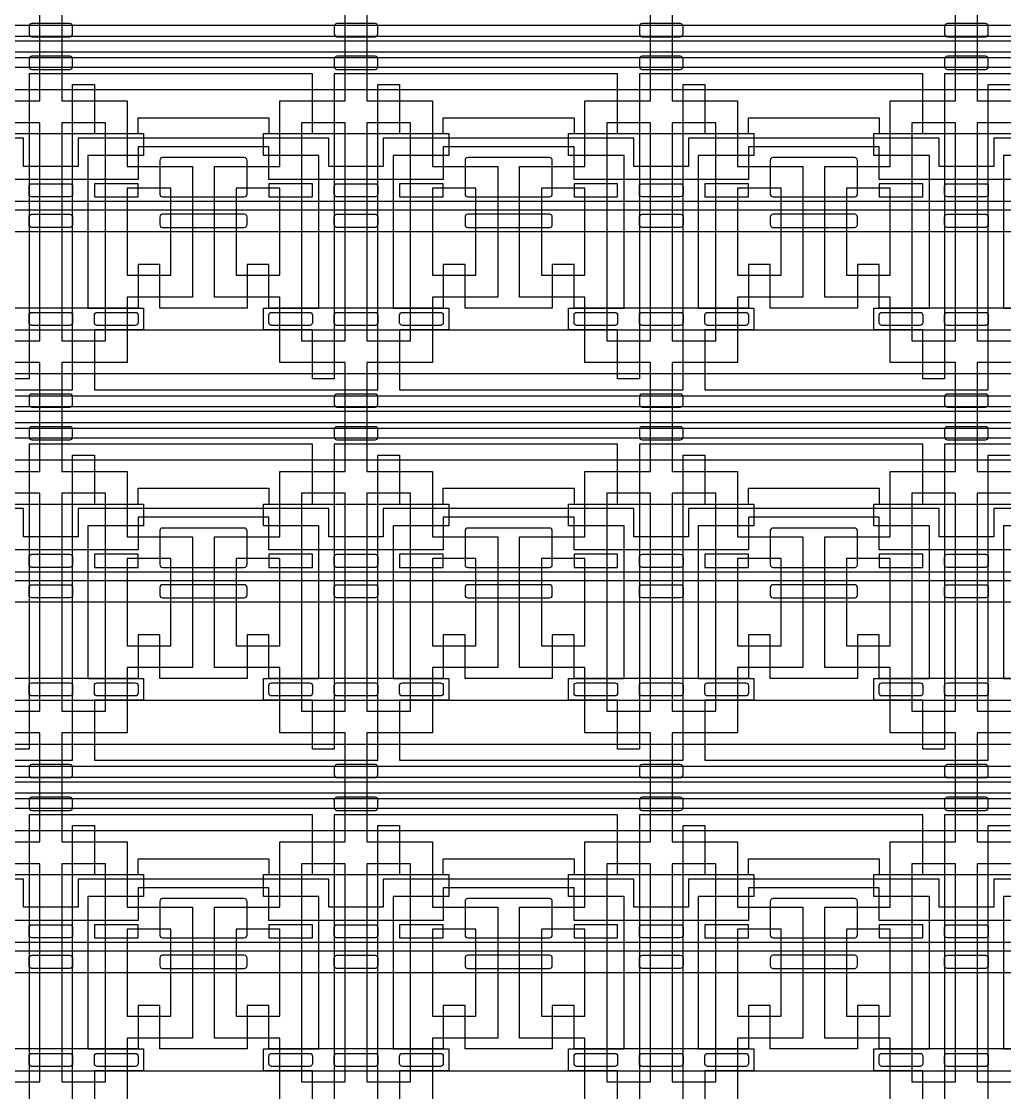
# Model space of a CAD drawing. Extents: x 0 to 194465, y -118660 to 40475.
# Drawn here: x 24877 to 29387, y 13273 to 18188 of the extents above; entities that cross this region are included whole.
import ezdxf

# ---------------------------------------------------------------- set-up
doc = ezdxf.new("R2010")
doc.units = 13
for name, color, linetype in [('Control 1 - Push up', 6, 'Continuous'), ('Control 2 - Push down', 1, 'Continuous'), ('Flow', 5, 'Continuous')]:
    doc.layers.add(name, color=color, linetype=linetype)

msp = doc.modelspace()

# ---------------------------------------------------------------- linework, layer by layer
at = {"layer": 'Control 1 - Push up'}
for points in [[(18462.5, 16773.1), (41962.5, 16773.1), (41962.5, 18270.6), (18462.5, 18270.6)], [(18362.5, 18170.6), (41862.5, 18170.6)], [(18262.5, 18120.6), (41762.5, 18120.6), (41762.5, 17223.1), (18262.5, 17223.1)], [(18162.5, 17323.1), (41662.5, 17323.1), (41662.5, 18020.6), (18162.5, 18020.6)], [(18062.5, 17363.1), (41562.5, 17363.1), (41562.5, 17976.1), (18062.5, 17976.1)], [(17962.5, 17876.1), (41462.5, 17876.1)], [(21212.5, 17746.1), (21812.5, 17746.1), (21812.5, 17673.1), (22612.5, 17673.1), (22612.5, 17746.1), (23212.5, 17746.1), (23212.5, 17673.1), (24012.5, 17673.1), (24012.5, 17746.1), (24612.5, 17746.1), (24612.5, 17673.1), (25412.5, 17673.1), (25412.5, 17746.1), (26012.5, 17746.1), (26012.5, 17673.1), (26812.5, 17673.1), (26812.5, 17746.1), (27412.5, 17746.1), (27412.5, 17673.1), (28212.5, 17673.1), (28212.5, 17746.1), (28812.5, 17746.1), (28812.5, 17673.1), (29612.5, 17673.1)], [(30487.5, 17653.1), (29337.5, 17653.1), (29337.5, 17523.1), (29087.5, 17523.1), (29087.5, 17653.1), (27937.5, 17653.1), (27937.5, 17523.1), (27687.5, 17523.1), (27687.5, 17653.1), (26537.5, 17653.1), (26537.5, 17523.1), (26287.5, 17523.1), (26287.5, 17653.1), (25137.5, 17653.1), (25137.5, 17523.1), (24887.5, 17523.1), (24887.5, 17653.1), (23737.5, 17653.1)], [(29612.5, 17463.1), (28812.5, 17463.1), (28812.5, 17613.1), (28212.5, 17613.1), (28212.5, 17463.1), (27412.5, 17463.1), (27412.5, 17613.1), (26812.5, 17613.1), (26812.5, 17463.1), (26012.5, 17463.1), (26012.5, 17613.1), (25412.5, 17613.1), (25412.5, 17463.1), (24612.5, 17463.1), (24612.5, 17613.1), (24012.5, 17613.1), (24012.5, 17463.1), (23212.5, 17463.1), (23212.5, 17613.1), (22612.5, 17613.1), (22612.5, 17463.1), (21812.5, 17463.1), (21812.5, 17613.1), (21212.5, 17613.1)], [(29612.5, 16873.1), (28812.5, 16873.1), (28812.5, 17073.1), (28712.5, 17073.1), (28712.5, 16873.1), (28312.5, 16873.1), (28312.5, 17073.1), (28212.5, 17073.1), (28212.5, 16873.1), (27412.5, 16873.1), (27412.5, 17073.1), (27312.5, 17073.1), (27312.5, 16873.1), (26912.5, 16873.1), (26912.5, 17073.1), (26812.5, 17073.1), (26812.5, 16873.1), (26012.5, 16873.1), (26012.5, 17073.1), (25912.5, 17073.1), (25912.5, 16873.1), (25512.5, 16873.1), (25512.5, 17073.1), (25412.5, 17073.1), (25412.5, 16873.1), (24612.5, 16873.1)], [(18462.5, 15073.1), (41962.5, 15073.1), (41962.5, 16570.6), (18462.5, 16570.6)], [(18362.5, 16470.6), (41862.5, 16470.6)], [(18262.5, 16420.6), (41762.5, 16420.6), (41762.5, 15523.1), (18262.5, 15523.1)], [(18162.5, 15623.1), (41662.5, 15623.1), (41662.5, 16320.6), (18162.5, 16320.6)], [(18062.5, 15663.1), (41562.5, 15663.1), (41562.5, 16276.1), (18062.5, 16276.1)], [(17962.5, 16176.1), (41462.5, 16176.1)], [(21212.5, 16046.1), (21812.5, 16046.1), (21812.5, 15973.1), (22612.5, 15973.1), (22612.5, 16046.1), (23212.5, 16046.1), (23212.5, 15973.1), (24012.5, 15973.1), (24012.5, 16046.1), (24612.5, 16046.1), (24612.5, 15973.1), (25412.5, 15973.1), (25412.5, 16046.1), (26012.5, 16046.1), (26012.5, 15973.1), (26812.5, 15973.1), (26812.5, 16046.1), (27412.5, 16046.1), (27412.5, 15973.1), (28212.5, 15973.1), (28212.5, 16046.1), (28812.5, 16046.1), (28812.5, 15973.1), (29612.5, 15973.1)], [(30487.5, 15953.1), (29337.5, 15953.1), (29337.5, 15823.1), (29087.5, 15823.1), (29087.5, 15953.1), (27937.5, 15953.1), (27937.5, 15823.1), (27687.5, 15823.1), (27687.5, 15953.1), (26537.5, 15953.1), (26537.5, 15823.1), (26287.5, 15823.1), (26287.5, 15953.1), (25137.5, 15953.1), (25137.5, 15823.1), (24887.5, 15823.1), (24887.5, 15953.1), (23737.5, 15953.1)], [(29612.5, 15763.1), (28812.5, 15763.1), (28812.5, 15913.1), (28212.5, 15913.1), (28212.5, 15763.1), (27412.5, 15763.1), (27412.5, 15913.1), (26812.5, 15913.1), (26812.5, 15763.1), (26012.5, 15763.1), (26012.5, 15913.1), (25412.5, 15913.1), (25412.5, 15763.1), (24612.5, 15763.1), (24612.5, 15913.1), (24012.5, 15913.1), (24012.5, 15763.1), (23212.5, 15763.1), (23212.5, 15913.1), (22612.5, 15913.1), (22612.5, 15763.1), (21812.5, 15763.1), (21812.5, 15913.1), (21212.5, 15913.1)], [(29612.5, 15173.1), (28812.5, 15173.1), (28812.5, 15373.1), (28712.5, 15373.1), (28712.5, 15173.1), (28312.5, 15173.1), (28312.5, 15373.1), (28212.5, 15373.1), (28212.5, 15173.1), (27412.5, 15173.1), (27412.5, 15373.1), (27312.5, 15373.1), (27312.5, 15173.1), (26912.5, 15173.1), (26912.5, 15373.1), (26812.5, 15373.1), (26812.5, 15173.1), (26012.5, 15173.1), (26012.5, 15373.1), (25912.5, 15373.1), (25912.5, 15173.1), (25512.5, 15173.1), (25512.5, 15373.1), (25412.5, 15373.1), (25412.5, 15173.1), (24612.5, 15173.1)], [(18462.5, 13373.1), (41962.5, 13373.1), (41962.5, 14870.6), (18462.5, 14870.6)], [(18362.5, 14770.6), (41862.5, 14770.6)], [(18262.5, 14720.6), (41762.5, 14720.6), (41762.5, 13823.1), (18262.5, 13823.1)], [(18162.5, 13923.1), (41662.5, 13923.1), (41662.5, 14620.6), (18162.5, 14620.6)], [(18062.5, 13963.1), (41562.5, 13963.1), (41562.5, 14576.1), (18062.5, 14576.1)], [(17962.5, 14476.1), (41462.5, 14476.1)], [(21212.5, 14346.1), (21812.5, 14346.1), (21812.5, 14273.1), (22612.5, 14273.1), (22612.5, 14346.1), (23212.5, 14346.1), (23212.5, 14273.1), (24012.5, 14273.1), (24012.5, 14346.1), (24612.5, 14346.1), (24612.5, 14273.1), (25412.5, 14273.1), (25412.5, 14346.1), (26012.5, 14346.1), (26012.5, 14273.1), (26812.5, 14273.1), (26812.5, 14346.1), (27412.5, 14346.1), (27412.5, 14273.1), (28212.5, 14273.1), (28212.5, 14346.1), (28812.5, 14346.1), (28812.5, 14273.1), (29612.5, 14273.1)], [(29612.5, 14063.1), (28812.5, 14063.1), (28812.5, 14213.1), (28212.5, 14213.1), (28212.5, 14063.1), (27412.5, 14063.1), (27412.5, 14213.1), (26812.5, 14213.1), (26812.5, 14063.1), (26012.5, 14063.1), (26012.5, 14213.1), (25412.5, 14213.1), (25412.5, 14063.1), (24612.5, 14063.1), (24612.5, 14213.1), (24012.5, 14213.1), (24012.5, 14063.1), (23212.5, 14063.1), (23212.5, 14213.1), (22612.5, 14213.1), (22612.5, 14063.1), (21812.5, 14063.1), (21812.5, 14213.1), (21212.5, 14213.1)], [(30487.5, 14253.1), (29337.5, 14253.1), (29337.5, 14123.1), (29087.5, 14123.1), (29087.5, 14253.1), (27937.5, 14253.1), (27937.5, 14123.1), (27687.5, 14123.1), (27687.5, 14253.1), (26537.5, 14253.1), (26537.5, 14123.1), (26287.5, 14123.1), (26287.5, 14253.1), (25137.5, 14253.1), (25137.5, 14123.1), (24887.5, 14123.1), (24887.5, 14253.1), (23737.5, 14253.1)], [(29612.5, 13473.1), (28812.5, 13473.1), (28812.5, 13673.1), (28712.5, 13673.1), (28712.5, 13473.1), (28312.5, 13473.1), (28312.5, 13673.1), (28212.5, 13673.1), (28212.5, 13473.1), (27412.5, 13473.1), (27412.5, 13673.1), (27312.5, 13673.1), (27312.5, 13473.1), (26912.5, 13473.1), (26912.5, 13673.1), (26812.5, 13673.1), (26812.5, 13473.1), (26012.5, 13473.1), (26012.5, 13673.1), (25912.5, 13673.1), (25912.5, 13473.1), (25512.5, 13473.1), (25512.5, 13673.1), (25412.5, 13673.1), (25412.5, 13473.1), (24612.5, 13473.1)]]:
    msp.add_lwpolyline(points, dxfattribs=at)
for points in [[(25912.5, 17550.6, 0.414214), (25900, 17563.1), (25525, 17563.1, 0.414214), (25512.5, 17550.6), (25512.5, 17395.6, 0.414214), (25525, 17383.1), (25900, 17383.1, 0.414214), (25912.5, 17395.6)], [(27312.5, 17550.6, 0.414214), (27300, 17563.1), (26925, 17563.1, 0.414214), (26912.5, 17550.6), (26912.5, 17395.6, 0.414214), (26925, 17383.1), (27300, 17383.1, 0.414214), (27312.5, 17395.6)], [(28712.5, 17550.6, 0.414214), (28700, 17563.1), (28325, 17563.1, 0.414214), (28312.5, 17550.6), (28312.5, 17395.6, 0.414214), (28325, 17383.1), (28700, 17383.1, 0.414214), (28712.5, 17395.6)], [(24925, 17383.1, -0.414214), (24912.5, 17395.6), (24912.5, 17430.6, -0.414214), (24925, 17443.1), (25100, 17443.1, -0.414214), (25112.5, 17430.6), (25112.5, 17395.6, -0.414214), (25100, 17383.1)], [(26325, 17383.1, -0.414214), (26312.5, 17395.6), (26312.5, 17430.6, -0.414214), (26325, 17443.1), (26500, 17443.1, -0.414214), (26512.5, 17430.6), (26512.5, 17395.6, -0.414214), (26500, 17383.1)], [(27725, 17383.1, -0.414214), (27712.5, 17395.6), (27712.5, 17430.6, -0.414214), (27725, 17443.1), (27900, 17443.1, -0.414214), (27912.5, 17430.6), (27912.5, 17395.6, -0.414214), (27900, 17383.1)], [(29125, 17383.1, -0.414214), (29112.5, 17395.6), (29112.5, 17430.6, -0.414214), (29125, 17443.1), (29300, 17443.1, -0.414214), (29312.5, 17430.6), (29312.5, 17395.6, -0.414214), (29300, 17383.1)], [(24925, 17243.1, -0.414214), (24912.5, 17255.6), (24912.5, 17290.6, -0.414214), (24925, 17303.1), (25100, 17303.1, -0.414214), (25112.5, 17290.6), (25112.5, 17255.6, -0.414214), (25100, 17243.1)], [(25525, 17243.1), (25900, 17243.1, 0.414214), (25912.5, 17255.6), (25912.5, 17290.6, 0.414214), (25900, 17303.1), (25525, 17303.1, 0.414214), (25512.5, 17290.6), (25512.5, 17255.6, 0.414214)], [(26325, 17243.1, -0.414214), (26312.5, 17255.6), (26312.5, 17290.6, -0.414214), (26325, 17303.1), (26500, 17303.1, -0.414214), (26512.5, 17290.6), (26512.5, 17255.6, -0.414214), (26500, 17243.1)], [(26925, 17243.1), (27300, 17243.1, 0.414214), (27312.5, 17255.6), (27312.5, 17290.6, 0.414214), (27300, 17303.1), (26925, 17303.1, 0.414214), (26912.5, 17290.6), (26912.5, 17255.6, 0.414214)], [(27725, 17243.1, -0.414214), (27712.5, 17255.6), (27712.5, 17290.6, -0.414214), (27725, 17303.1), (27900, 17303.1, -0.414214), (27912.5, 17290.6), (27912.5, 17255.6, -0.414214), (27900, 17243.1)], [(28325, 17243.1), (28700, 17243.1, 0.414214), (28712.5, 17255.6), (28712.5, 17290.6, 0.414214), (28700, 17303.1), (28325, 17303.1, 0.414214), (28312.5, 17290.6), (28312.5, 17255.6, 0.414214)], [(29125, 17243.1, -0.414214), (29112.5, 17255.6), (29112.5, 17290.6, -0.414214), (29125, 17303.1), (29300, 17303.1, -0.414214), (29312.5, 17290.6), (29312.5, 17255.6, -0.414214), (29300, 17243.1)], [(24925, 16793.1, -0.414214), (24912.5, 16805.6), (24912.5, 16840.6, -0.414214), (24925, 16853.1), (25100, 16853.1, -0.414214), (25112.5, 16840.6), (25112.5, 16805.6, -0.414214), (25100, 16793.1)], [(25225, 16793.1, -0.414214), (25212.5, 16805.6), (25212.5, 16840.6, -0.414214), (25225, 16853.1), (25400, 16853.1, -0.414214), (25412.5, 16840.6), (25412.5, 16805.6, -0.414214), (25400, 16793.1)], [(26025, 16793.1, -0.414214), (26012.5, 16805.6), (26012.5, 16840.6, -0.414214), (26025, 16853.1), (26200, 16853.1, -0.414214), (26212.5, 16840.6), (26212.5, 16805.6, -0.414214), (26200, 16793.1)], [(26325, 16793.1, -0.414214), (26312.5, 16805.6), (26312.5, 16840.6, -0.414214), (26325, 16853.1), (26500, 16853.1, -0.414214), (26512.5, 16840.6), (26512.5, 16805.6, -0.414214), (26500, 16793.1)], [(26625, 16793.1, -0.414214), (26612.5, 16805.6), (26612.5, 16840.6, -0.414214), (26625, 16853.1), (26800, 16853.1, -0.414214), (26812.5, 16840.6), (26812.5, 16805.6, -0.414214), (26800, 16793.1)], [(27425, 16793.1, -0.414214), (27412.5, 16805.6), (27412.5, 16840.6, -0.414214), (27425, 16853.1), (27600, 16853.1, -0.414214), (27612.5, 16840.6), (27612.5, 16805.6, -0.414214), (27600, 16793.1)], [(27725, 16793.1, -0.414214), (27712.5, 16805.6), (27712.5, 16840.6, -0.414214), (27725, 16853.1), (27900, 16853.1, -0.414214), (27912.5, 16840.6), (27912.5, 16805.6, -0.414214), (27900, 16793.1)], [(28025, 16793.1, -0.414214), (28012.5, 16805.6), (28012.5, 16840.6, -0.414214), (28025, 16853.1), (28200, 16853.1, -0.414214), (28212.5, 16840.6), (28212.5, 16805.6, -0.414214), (28200, 16793.1)], [(28825, 16793.1, -0.414214), (28812.5, 16805.6), (28812.5, 16840.6, -0.414214), (28825, 16853.1), (29000, 16853.1, -0.414214), (29012.5, 16840.6), (29012.5, 16805.6, -0.414214), (29000, 16793.1)], [(29125, 16793.1, -0.414214), (29112.5, 16805.6), (29112.5, 16840.6, -0.414214), (29125, 16853.1), (29300, 16853.1, -0.414214), (29312.5, 16840.6), (29312.5, 16805.6, -0.414214), (29300, 16793.1)], [(25912.5, 15850.6, 0.414214), (25900, 15863.1), (25525, 15863.1, 0.414214), (25512.5, 15850.6), (25512.5, 15695.6, 0.414214), (25525, 15683.1), (25900, 15683.1, 0.414214), (25912.5, 15695.6)], [(27312.5, 15850.6, 0.414214), (27300, 15863.1), (26925, 15863.1, 0.414214), (26912.5, 15850.6), (26912.5, 15695.6, 0.414214), (26925, 15683.1), (27300, 15683.1, 0.414214), (27312.5, 15695.6)], [(28712.5, 15850.6, 0.414214), (28700, 15863.1), (28325, 15863.1, 0.414214), (28312.5, 15850.6), (28312.5, 15695.6, 0.414214), (28325, 15683.1), (28700, 15683.1, 0.414214), (28712.5, 15695.6)], [(24925, 15683.1, -0.414214), (24912.5, 15695.6), (24912.5, 15730.6, -0.414214), (24925, 15743.1), (25100, 15743.1, -0.414214), (25112.5, 15730.6), (25112.5, 15695.6, -0.414214), (25100, 15683.1)], [(26325, 15683.1, -0.414214), (26312.5, 15695.6), (26312.5, 15730.6, -0.414214), (26325, 15743.1), (26500, 15743.1, -0.414214), (26512.5, 15730.6), (26512.5, 15695.6, -0.414214), (26500, 15683.1)], [(27725, 15683.1, -0.414214), (27712.5, 15695.6), (27712.5, 15730.6, -0.414214), (27725, 15743.1), (27900, 15743.1, -0.414214), (27912.5, 15730.6), (27912.5, 15695.6, -0.414214), (27900, 15683.1)], [(29125, 15683.1, -0.414214), (29112.5, 15695.6), (29112.5, 15730.6, -0.414214), (29125, 15743.1), (29300, 15743.1, -0.414214), (29312.5, 15730.6), (29312.5, 15695.6, -0.414214), (29300, 15683.1)], [(24925, 15543.1, -0.414214), (24912.5, 15555.6), (24912.5, 15590.6, -0.414214), (24925, 15603.1), (25100, 15603.1, -0.414214), (25112.5, 15590.6), (25112.5, 15555.6, -0.414214), (25100, 15543.1)], [(25525, 15543.1), (25900, 15543.1, 0.414214), (25912.5, 15555.6), (25912.5, 15590.6, 0.414214), (25900, 15603.1), (25525, 15603.1, 0.414214), (25512.5, 15590.6), (25512.5, 15555.6, 0.414214)], [(26325, 15543.1, -0.414214), (26312.5, 15555.6), (26312.5, 15590.6, -0.414214), (26325, 15603.1), (26500, 15603.1, -0.414214), (26512.5, 15590.6), (26512.5, 15555.6, -0.414214), (26500, 15543.1)], [(26925, 15543.1), (27300, 15543.1, 0.414214), (27312.5, 15555.6), (27312.5, 15590.6, 0.414214), (27300, 15603.1), (26925, 15603.1, 0.414214), (26912.5, 15590.6), (26912.5, 15555.6, 0.414214)], [(27725, 15543.1, -0.414214), (27712.5, 15555.6), (27712.5, 15590.6, -0.414214), (27725, 15603.1), (27900, 15603.1, -0.414214), (27912.5, 15590.6), (27912.5, 15555.6, -0.414214), (27900, 15543.1)], [(28325, 15543.1), (28700, 15543.1, 0.414214), (28712.5, 15555.6), (28712.5, 15590.6, 0.414214), (28700, 15603.1), (28325, 15603.1, 0.414214), (28312.5, 15590.6), (28312.5, 15555.6, 0.414214)], [(29125, 15543.1, -0.414214), (29112.5, 15555.6), (29112.5, 15590.6, -0.414214), (29125, 15603.1), (29300, 15603.1, -0.414214), (29312.5, 15590.6), (29312.5, 15555.6, -0.414214), (29300, 15543.1)], [(24925, 15093.1, -0.414214), (24912.5, 15105.6), (24912.5, 15140.6, -0.414214), (24925, 15153.1), (25100, 15153.1, -0.414214), (25112.5, 15140.6), (25112.5, 15105.6, -0.414214), (25100, 15093.1)], [(25225, 15093.1, -0.414214), (25212.5, 15105.6), (25212.5, 15140.6, -0.414214), (25225, 15153.1), (25400, 15153.1, -0.414214), (25412.5, 15140.6), (25412.5, 15105.6, -0.414214), (25400, 15093.1)], [(26025, 15093.1, -0.414214), (26012.5, 15105.6), (26012.5, 15140.6, -0.414214), (26025, 15153.1), (26200, 15153.1, -0.414214), (26212.5, 15140.6), (26212.5, 15105.6, -0.414214), (26200, 15093.1)], [(26325, 15093.1, -0.414214), (26312.5, 15105.6), (26312.5, 15140.6, -0.414214), (26325, 15153.1), (26500, 15153.1, -0.414214), (26512.5, 15140.6), (26512.5, 15105.6, -0.414214), (26500, 15093.1)], [(26625, 15093.1, -0.414214), (26612.5, 15105.6), (26612.5, 15140.6, -0.414214), (26625, 15153.1), (26800, 15153.1, -0.414214), (26812.5, 15140.6), (26812.5, 15105.6, -0.414214), (26800, 15093.1)], [(27425, 15093.1, -0.414214), (27412.5, 15105.6), (27412.5, 15140.6, -0.414214), (27425, 15153.1), (27600, 15153.1, -0.414214), (27612.5, 15140.6), (27612.5, 15105.6, -0.414214), (27600, 15093.1)], [(27725, 15093.1, -0.414214), (27712.5, 15105.6), (27712.5, 15140.6, -0.414214), (27725, 15153.1), (27900, 15153.1, -0.414214), (27912.5, 15140.6), (27912.5, 15105.6, -0.414214), (27900, 15093.1)], [(28025, 15093.1, -0.414214), (28012.5, 15105.6), (28012.5, 15140.6, -0.414214), (28025, 15153.1), (28200, 15153.1, -0.414214), (28212.5, 15140.6), (28212.5, 15105.6, -0.414214), (28200, 15093.1)], [(28825, 15093.1, -0.414214), (28812.5, 15105.6), (28812.5, 15140.6, -0.414214), (28825, 15153.1), (29000, 15153.1, -0.414214), (29012.5, 15140.6), (29012.5, 15105.6, -0.414214), (29000, 15093.1)], [(29125, 15093.1, -0.414214), (29112.5, 15105.6), (29112.5, 15140.6, -0.414214), (29125, 15153.1), (29300, 15153.1, -0.414214), (29312.5, 15140.6), (29312.5, 15105.6, -0.414214), (29300, 15093.1)], [(25912.5, 14150.6, 0.414214), (25900, 14163.1), (25525, 14163.1, 0.414214), (25512.5, 14150.6), (25512.5, 13995.6, 0.414214), (25525, 13983.1), (25900, 13983.1, 0.414214), (25912.5, 13995.6)], [(27312.5, 14150.6, 0.414214), (27300, 14163.1), (26925, 14163.1, 0.414214), (26912.5, 14150.6), (26912.5, 13995.6, 0.414214), (26925, 13983.1), (27300, 13983.1, 0.414214), (27312.5, 13995.6)], [(28712.5, 14150.6, 0.414214), (28700, 14163.1), (28325, 14163.1, 0.414214), (28312.5, 14150.6), (28312.5, 13995.6, 0.414214), (28325, 13983.1), (28700, 13983.1, 0.414214), (28712.5, 13995.6)], [(24925, 13983.1, -0.414214), (24912.5, 13995.6), (24912.5, 14030.6, -0.414214), (24925, 14043.1), (25100, 14043.1, -0.414214), (25112.5, 14030.6), (25112.5, 13995.6, -0.414214), (25100, 13983.1)], [(26325, 13983.1, -0.414214), (26312.5, 13995.6), (26312.5, 14030.6, -0.414214), (26325, 14043.1), (26500, 14043.1, -0.414214), (26512.5, 14030.6), (26512.5, 13995.6, -0.414214), (26500, 13983.1)], [(27725, 13983.1, -0.414214), (27712.5, 13995.6), (27712.5, 14030.6, -0.414214), (27725, 14043.1), (27900, 14043.1, -0.414214), (27912.5, 14030.6), (27912.5, 13995.6, -0.414214), (27900, 13983.1)], [(29125, 13983.1, -0.414214), (29112.5, 13995.6), (29112.5, 14030.6, -0.414214), (29125, 14043.1), (29300, 14043.1, -0.414214), (29312.5, 14030.6), (29312.5, 13995.6, -0.414214), (29300, 13983.1)], [(24925, 13843.1, -0.414214), (24912.5, 13855.6), (24912.5, 13890.6, -0.414214), (24925, 13903.1), (25100, 13903.1, -0.414214), (25112.5, 13890.6), (25112.5, 13855.6, -0.414214), (25100, 13843.1)], [(25525, 13843.1), (25900, 13843.1, 0.414214), (25912.5, 13855.6), (25912.5, 13890.6, 0.414214), (25900, 13903.1), (25525, 13903.1, 0.414214), (25512.5, 13890.6), (25512.5, 13855.6, 0.414214)], [(26325, 13843.1, -0.414214), (26312.5, 13855.6), (26312.5, 13890.6, -0.414214), (26325, 13903.1), (26500, 13903.1, -0.414214), (26512.5, 13890.6), (26512.5, 13855.6, -0.414214), (26500, 13843.1)], [(26925, 13843.1), (27300, 13843.1, 0.414214), (27312.5, 13855.6), (27312.5, 13890.6, 0.414214), (27300, 13903.1), (26925, 13903.1, 0.414214), (26912.5, 13890.6), (26912.5, 13855.6, 0.414214)], [(27725, 13843.1, -0.414214), (27712.5, 13855.6), (27712.5, 13890.6, -0.414214), (27725, 13903.1), (27900, 13903.1, -0.414214), (27912.5, 13890.6), (27912.5, 13855.6, -0.414214), (27900, 13843.1)], [(28325, 13843.1), (28700, 13843.1, 0.414214), (28712.5, 13855.6), (28712.5, 13890.6, 0.414214), (28700, 13903.1), (28325, 13903.1, 0.414214), (28312.5, 13890.6), (28312.5, 13855.6, 0.414214)], [(29125, 13843.1, -0.414214), (29112.5, 13855.6), (29112.5, 13890.6, -0.414214), (29125, 13903.1), (29300, 13903.1, -0.414214), (29312.5, 13890.6), (29312.5, 13855.6, -0.414214), (29300, 13843.1)], [(24925, 13393.1, -0.414214), (24912.5, 13405.6), (24912.5, 13440.6, -0.414214), (24925, 13453.1), (25100, 13453.1, -0.414214), (25112.5, 13440.6), (25112.5, 13405.6, -0.414214), (25100, 13393.1)], [(25225, 13393.1, -0.414214), (25212.5, 13405.6), (25212.5, 13440.6, -0.414214), (25225, 13453.1), (25400, 13453.1, -0.414214), (25412.5, 13440.6), (25412.5, 13405.6, -0.414214), (25400, 13393.1)], [(26025, 13393.1, -0.414214), (26012.5, 13405.6), (26012.5, 13440.6, -0.414214), (26025, 13453.1), (26200, 13453.1, -0.414214), (26212.5, 13440.6), (26212.5, 13405.6, -0.414214), (26200, 13393.1)], [(26325, 13393.1, -0.414214), (26312.5, 13405.6), (26312.5, 13440.6, -0.414214), (26325, 13453.1), (26500, 13453.1, -0.414214), (26512.5, 13440.6), (26512.5, 13405.6, -0.414214), (26500, 13393.1)], [(26625, 13393.1, -0.414214), (26612.5, 13405.6), (26612.5, 13440.6, -0.414214), (26625, 13453.1), (26800, 13453.1, -0.414214), (26812.5, 13440.6), (26812.5, 13405.6, -0.414214), (26800, 13393.1)], [(27425, 13393.1, -0.414214), (27412.5, 13405.6), (27412.5, 13440.6, -0.414214), (27425, 13453.1), (27600, 13453.1, -0.414214), (27612.5, 13440.6), (27612.5, 13405.6, -0.414214), (27600, 13393.1)], [(27725, 13393.1, -0.414214), (27712.5, 13405.6), (27712.5, 13440.6, -0.414214), (27725, 13453.1), (27900, 13453.1, -0.414214), (27912.5, 13440.6), (27912.5, 13405.6, -0.414214), (27900, 13393.1)], [(28025, 13393.1, -0.414214), (28012.5, 13405.6), (28012.5, 13440.6, -0.414214), (28025, 13453.1), (28200, 13453.1, -0.414214), (28212.5, 13440.6), (28212.5, 13405.6, -0.414214), (28200, 13393.1)], [(28825, 13393.1, -0.414214), (28812.5, 13405.6), (28812.5, 13440.6, -0.414214), (28825, 13453.1), (29000, 13453.1, -0.414214), (29012.5, 13440.6), (29012.5, 13405.6, -0.414214), (29000, 13393.1)], [(29125, 13393.1, -0.414214), (29112.5, 13405.6), (29112.5, 13440.6, -0.414214), (29125, 13453.1), (29300, 13453.1, -0.414214), (29312.5, 13440.6), (29312.5, 13405.6, -0.414214), (29300, 13393.1)]]:
    msp.add_lwpolyline(points, format="xyb", close=True, dxfattribs=at)
for points in [[(25412.5, 17443.1), (25212.5, 17443.1), (25212.5, 17383.1), (25412.5, 17383.1)], [(26212.5, 17443.1), (26012.5, 17443.1), (26012.5, 17383.1), (26212.5, 17383.1)], [(26812.5, 17443.1), (26612.5, 17443.1), (26612.5, 17383.1), (26812.5, 17383.1)], [(27612.5, 17443.1), (27412.5, 17443.1), (27412.5, 17383.1), (27612.5, 17383.1)], [(28212.5, 17443.1), (28012.5, 17443.1), (28012.5, 17383.1), (28212.5, 17383.1)], [(29012.5, 17443.1), (28812.5, 17443.1), (28812.5, 17383.1), (29012.5, 17383.1)], [(25412.5, 15743.1), (25212.5, 15743.1), (25212.5, 15683.1), (25412.5, 15683.1)], [(26212.5, 15743.1), (26012.5, 15743.1), (26012.5, 15683.1), (26212.5, 15683.1)], [(26812.5, 15743.1), (26612.5, 15743.1), (26612.5, 15683.1), (26812.5, 15683.1)], [(27612.5, 15743.1), (27412.5, 15743.1), (27412.5, 15683.1), (27612.5, 15683.1)], [(28212.5, 15743.1), (28012.5, 15743.1), (28012.5, 15683.1), (28212.5, 15683.1)], [(29012.5, 15743.1), (28812.5, 15743.1), (28812.5, 15683.1), (29012.5, 15683.1)], [(25412.5, 14043.1), (25212.5, 14043.1), (25212.5, 13983.1), (25412.5, 13983.1)], [(26212.5, 14043.1), (26012.5, 14043.1), (26012.5, 13983.1), (26212.5, 13983.1)], [(26812.5, 14043.1), (26612.5, 14043.1), (26612.5, 13983.1), (26812.5, 13983.1)], [(27612.5, 14043.1), (27412.5, 14043.1), (27412.5, 13983.1), (27612.5, 13983.1)], [(28212.5, 14043.1), (28012.5, 14043.1), (28012.5, 13983.1), (28212.5, 13983.1)], [(29012.5, 14043.1), (28812.5, 14043.1), (28812.5, 13983.1), (29012.5, 13983.1)]]:
    msp.add_lwpolyline(points, close=True, dxfattribs=at)
at = {"layer": 'Control 2 - Push down'}
for points in [[(25100, 18178.1), (24925, 18178.1, 0.414214), (24912.5, 18165.6), (24912.5, 18130.6, 0.414214), (24925, 18118.1), (25100, 18118.1, 0.414214), (25112.5, 18130.6), (25112.5, 18165.6, 0.414214)], [(26500, 18178.1), (26325, 18178.1, 0.414214), (26312.5, 18165.6), (26312.5, 18130.6, 0.414214), (26325, 18118.1), (26500, 18118.1, 0.414214), (26512.5, 18130.6), (26512.5, 18165.6, 0.414214)], [(27900, 18178.1), (27725, 18178.1, 0.414214), (27712.5, 18165.6), (27712.5, 18130.6, 0.414214), (27725, 18118.1), (27900, 18118.1, 0.414214), (27912.5, 18130.6), (27912.5, 18165.6, 0.414214)], [(29300, 18178.1), (29125, 18178.1, 0.414214), (29112.5, 18165.6), (29112.5, 18130.6, 0.414214), (29125, 18118.1), (29300, 18118.1, 0.414214), (29312.5, 18130.6), (29312.5, 18165.6, 0.414214)], [(25100, 18028.1), (24925, 18028.1, 0.414214), (24912.5, 18015.6), (24912.5, 17980.6, 0.414214), (24925, 17968.1), (25100, 17968.1, 0.414214), (25112.5, 17980.6), (25112.5, 18015.6, 0.414214)], [(26500, 18028.1), (26325, 18028.1, 0.414214), (26312.5, 18015.6), (26312.5, 17980.6, 0.414214), (26325, 17968.1), (26500, 17968.1, 0.414214), (26512.5, 17980.6), (26512.5, 18015.6, 0.414214)], [(27900, 18028.1), (27725, 18028.1, 0.414214), (27712.5, 18015.6), (27712.5, 17980.6, 0.414214), (27725, 17968.1), (27900, 17968.1, 0.414214), (27912.5, 17980.6), (27912.5, 18015.6, 0.414214)], [(29300, 18028.1), (29125, 18028.1, 0.414214), (29112.5, 18015.6), (29112.5, 17980.6, 0.414214), (29125, 17968.1), (29300, 17968.1, 0.414214), (29312.5, 17980.6), (29312.5, 18015.6, 0.414214)], [(25100, 16478.1), (24925, 16478.1, 0.414214), (24912.5, 16465.6), (24912.5, 16430.6, 0.414214), (24925, 16418.1), (25100, 16418.1, 0.414214), (25112.5, 16430.6), (25112.5, 16465.6, 0.414214)], [(26500, 16478.1), (26325, 16478.1, 0.414214), (26312.5, 16465.6), (26312.5, 16430.6, 0.414214), (26325, 16418.1), (26500, 16418.1, 0.414214), (26512.5, 16430.6), (26512.5, 16465.6, 0.414214)], [(27900, 16478.1), (27725, 16478.1, 0.414214), (27712.5, 16465.6), (27712.5, 16430.6, 0.414214), (27725, 16418.1), (27900, 16418.1, 0.414214), (27912.5, 16430.6), (27912.5, 16465.6, 0.414214)], [(29300, 16478.1), (29125, 16478.1, 0.414214), (29112.5, 16465.6), (29112.5, 16430.6, 0.414214), (29125, 16418.1), (29300, 16418.1, 0.414214), (29312.5, 16430.6), (29312.5, 16465.6, 0.414214)], [(25100, 16328.1), (24925, 16328.1, 0.414214), (24912.5, 16315.6), (24912.5, 16280.6, 0.414214), (24925, 16268.1), (25100, 16268.1, 0.414214), (25112.5, 16280.6), (25112.5, 16315.6, 0.414214)], [(26500, 16328.1), (26325, 16328.1, 0.414214), (26312.5, 16315.6), (26312.5, 16280.6, 0.414214), (26325, 16268.1), (26500, 16268.1, 0.414214), (26512.5, 16280.6), (26512.5, 16315.6, 0.414214)], [(27900, 16328.1), (27725, 16328.1, 0.414214), (27712.5, 16315.6), (27712.5, 16280.6, 0.414214), (27725, 16268.1), (27900, 16268.1, 0.414214), (27912.5, 16280.6), (27912.5, 16315.6, 0.414214)], [(29300, 16328.1), (29125, 16328.1, 0.414214), (29112.5, 16315.6), (29112.5, 16280.6, 0.414214), (29125, 16268.1), (29300, 16268.1, 0.414214), (29312.5, 16280.6), (29312.5, 16315.6, 0.414214)], [(25100, 14778.1), (24925, 14778.1, 0.414214), (24912.5, 14765.6), (24912.5, 14730.6, 0.414214), (24925, 14718.1), (25100, 14718.1, 0.414214), (25112.5, 14730.6), (25112.5, 14765.6, 0.414214)], [(26500, 14778.1), (26325, 14778.1, 0.414214), (26312.5, 14765.6), (26312.5, 14730.6, 0.414214), (26325, 14718.1), (26500, 14718.1, 0.414214), (26512.5, 14730.6), (26512.5, 14765.6, 0.414214)], [(27900, 14778.1), (27725, 14778.1, 0.414214), (27712.5, 14765.6), (27712.5, 14730.6, 0.414214), (27725, 14718.1), (27900, 14718.1, 0.414214), (27912.5, 14730.6), (27912.5, 14765.6, 0.414214)], [(29300, 14778.1), (29125, 14778.1, 0.414214), (29112.5, 14765.6), (29112.5, 14730.6, 0.414214), (29125, 14718.1), (29300, 14718.1, 0.414214), (29312.5, 14730.6), (29312.5, 14765.6, 0.414214)], [(25100, 14628.1), (24925, 14628.1, 0.414214), (24912.5, 14615.6), (24912.5, 14580.6, 0.414214), (24925, 14568.1), (25100, 14568.1, 0.414214), (25112.5, 14580.6), (25112.5, 14615.6, 0.414214)], [(26500, 14628.1), (26325, 14628.1, 0.414214), (26312.5, 14615.6), (26312.5, 14580.6, 0.414214), (26325, 14568.1), (26500, 14568.1, 0.414214), (26512.5, 14580.6), (26512.5, 14615.6, 0.414214)], [(27900, 14628.1), (27725, 14628.1, 0.414214), (27712.5, 14615.6), (27712.5, 14580.6, 0.414214), (27725, 14568.1), (27900, 14568.1, 0.414214), (27912.5, 14580.6), (27912.5, 14615.6, 0.414214)], [(29300, 14628.1), (29125, 14628.1, 0.414214), (29112.5, 14615.6), (29112.5, 14580.6, 0.414214), (29125, 14568.1), (29300, 14568.1, 0.414214), (29312.5, 14580.6), (29312.5, 14615.6, 0.414214)]]:
    msp.add_lwpolyline(points, format="xyb", close=True, dxfattribs=at)
for points in [[(44962.5, 18098.1), (19512.5, 18098.1)], [(19212.5, 18048.1), (44962.5, 18048.1)], [(30412.5, 17948.1), (29112.5, 17948.1), (29112.5, 16548.1), (29012.5, 16548.1), (29012.5, 16773.1), (28787.5, 16773.1), (28787.5, 16873.1), (29042.5, 16873.1), (29042.5, 17573.1), (28787.5, 17573.1), (28787.5, 17673.1), (29012.5, 17673.1), (29012.5, 17948.1), (27712.5, 17948.1), (27712.5, 16548.1), (27612.5, 16548.1), (27612.5, 16773.1), (27387.5, 16773.1), (27387.5, 16873.1), (27642.5, 16873.1), (27642.5, 17573.1), (27387.5, 17573.1), (27387.5, 17673.1), (27612.5, 17673.1), (27612.5, 17948.1), (26312.5, 17948.1), (26312.5, 16548.1), (26212.5, 16548.1), (26212.5, 16773.1), (25987.5, 16773.1), (25987.5, 16873.1), (26242.5, 16873.1), (26242.5, 17573.1), (25987.5, 17573.1), (25987.5, 17673.1), (26212.5, 17673.1), (26212.5, 17948.1), (24912.5, 17948.1), (24912.5, 16548.1), (24812.5, 16548.1)], [(23812.5, 16498.1), (25112.5, 16498.1), (25112.5, 17898.1), (25212.5, 17898.1), (25212.5, 17673.1), (25437.5, 17673.1), (25437.5, 17573.1), (25182.5, 17573.1), (25182.5, 16873.1), (25437.5, 16873.1), (25437.5, 16773.1), (25212.5, 16773.1), (25212.5, 16498.1), (26512.5, 16498.1), (26512.5, 17898.1), (26612.5, 17898.1), (26612.5, 17673.1), (26837.5, 17673.1), (26837.5, 17573.1), (26582.5, 17573.1), (26582.5, 16873.1), (26837.5, 16873.1), (26837.5, 16773.1), (26612.5, 16773.1), (26612.5, 16498.1), (27912.5, 16498.1), (27912.5, 17898.1), (28012.5, 17898.1), (28012.5, 17673.1), (28237.5, 17673.1), (28237.5, 17573.1), (27982.5, 17573.1), (27982.5, 16873.1), (28237.5, 16873.1), (28237.5, 16773.1), (28012.5, 16773.1), (28012.5, 16498.1), (29312.5, 16498.1), (29312.5, 17898.1), (29412.5, 17898.1)], [(29637.5, 17573.1), (29382.5, 17573.1), (29382.5, 16873.1), (29637.5, 16873.1)], [(44962.5, 16398.1), (19512.5, 16398.1)], [(19212.5, 16348.1), (44962.5, 16348.1)], [(30412.5, 16248.1), (29112.5, 16248.1), (29112.5, 14848.1), (29012.5, 14848.1), (29012.5, 15073.1), (28787.5, 15073.1), (28787.5, 15173.1), (29042.5, 15173.1), (29042.5, 15873.1), (28787.5, 15873.1), (28787.5, 15973.1), (29012.5, 15973.1), (29012.5, 16248.1), (27712.5, 16248.1), (27712.5, 14848.1), (27612.5, 14848.1), (27612.5, 15073.1), (27387.5, 15073.1), (27387.5, 15173.1), (27642.5, 15173.1), (27642.5, 15873.1), (27387.5, 15873.1), (27387.5, 15973.1), (27612.5, 15973.1), (27612.5, 16248.1), (26312.5, 16248.1), (26312.5, 14848.1), (26212.5, 14848.1), (26212.5, 15073.1), (25987.5, 15073.1), (25987.5, 15173.1), (26242.5, 15173.1), (26242.5, 15873.1), (25987.5, 15873.1), (25987.5, 15973.1), (26212.5, 15973.1), (26212.5, 16248.1), (24912.5, 16248.1), (24912.5, 14848.1), (24812.5, 14848.1)], [(23812.5, 14798.1), (25112.5, 14798.1), (25112.5, 16198.1), (25212.5, 16198.1), (25212.5, 15973.1), (25437.5, 15973.1), (25437.5, 15873.1), (25182.5, 15873.1), (25182.5, 15173.1), (25437.5, 15173.1), (25437.5, 15073.1), (25212.5, 15073.1), (25212.5, 14798.1), (26512.5, 14798.1), (26512.5, 16198.1), (26612.5, 16198.1), (26612.5, 15973.1), (26837.5, 15973.1), (26837.5, 15873.1), (26582.5, 15873.1), (26582.5, 15173.1), (26837.5, 15173.1), (26837.5, 15073.1), (26612.5, 15073.1), (26612.5, 14798.1), (27912.5, 14798.1), (27912.5, 16198.1), (28012.5, 16198.1), (28012.5, 15973.1), (28237.5, 15973.1), (28237.5, 15873.1), (27982.5, 15873.1), (27982.5, 15173.1), (28237.5, 15173.1), (28237.5, 15073.1), (28012.5, 15073.1), (28012.5, 14798.1), (29312.5, 14798.1), (29312.5, 16198.1), (29412.5, 16198.1)], [(29637.5, 15873.1), (29382.5, 15873.1), (29382.5, 15173.1), (29637.5, 15173.1)], [(44962.5, 14698.1), (19512.5, 14698.1)], [(19212.5, 14648.1), (44962.5, 14648.1)], [(26212.5, 13148.1), (26212.5, 13373.1), (25987.5, 13373.1), (25987.5, 13473.1), (26242.5, 13473.1), (26242.5, 14173.1), (25987.5, 14173.1), (25987.5, 14273.1), (26212.5, 14273.1), (26212.5, 14548.1), (24912.5, 14548.1), (24912.5, 13148.1)], [(27612.5, 13148.1), (27612.5, 13373.1), (27387.5, 13373.1), (27387.5, 13473.1), (27642.5, 13473.1), (27642.5, 14173.1), (27387.5, 14173.1), (27387.5, 14273.1), (27612.5, 14273.1), (27612.5, 14548.1), (26312.5, 14548.1), (26312.5, 13148.1)], [(29012.5, 13148.1), (29012.5, 13373.1), (28787.5, 13373.1), (28787.5, 13473.1), (29042.5, 13473.1), (29042.5, 14173.1), (28787.5, 14173.1), (28787.5, 14273.1), (29012.5, 14273.1), (29012.5, 14548.1), (27712.5, 14548.1), (27712.5, 13148.1)], [(30412.5, 14548.1), (29112.5, 14548.1), (29112.5, 13148.1)], [(25112.5, 13098.1), (25112.5, 14498.1), (25212.5, 14498.1), (25212.5, 14273.1), (25437.5, 14273.1), (25437.5, 14173.1), (25182.5, 14173.1), (25182.5, 13473.1), (25437.5, 13473.1), (25437.5, 13373.1), (25212.5, 13373.1), (25212.5, 13098.1)], [(26512.5, 13098.1), (26512.5, 14498.1), (26612.5, 14498.1), (26612.5, 14273.1), (26837.5, 14273.1), (26837.5, 14173.1), (26582.5, 14173.1), (26582.5, 13473.1), (26837.5, 13473.1), (26837.5, 13373.1), (26612.5, 13373.1), (26612.5, 13098.1)], [(27912.5, 13098.1), (27912.5, 14498.1), (28012.5, 14498.1), (28012.5, 14273.1), (28237.5, 14273.1), (28237.5, 14173.1), (27982.5, 14173.1), (27982.5, 13473.1), (28237.5, 13473.1), (28237.5, 13373.1), (28012.5, 13373.1), (28012.5, 13098.1)], [(29312.5, 13098.1), (29312.5, 14498.1), (29412.5, 14498.1)], [(29637.5, 14173.1), (29382.5, 14173.1), (29382.5, 13473.1), (29637.5, 13473.1)]]:
    msp.add_lwpolyline(points, dxfattribs=at)
at = {"layer": 'Flow'}
for points in [[(24662.5, 17823.1), (24962.5, 17823.1), (24962.5, 18073.1), (24962.5, 18323.1)], [(25062.5, 18323.1), (25062.5, 18073.1), (25062.5, 17823.1), (25362.5, 17823.1), (25362.5, 17523.1), (25662.5, 17523.1), (25662.5, 16923.1), (25362.5, 16923.1), (25362.5, 16623.1), (25062.5, 16623.1), (25062.5, 16373.1), (25062.5, 16123.1), (25362.5, 16123.1), (25362.5, 15823.1), (25662.5, 15823.1), (25662.5, 15223.1), (25362.5, 15223.1), (25362.5, 14923.1), (25062.5, 14923.1), (25062.5, 14673.1), (25062.5, 14423.1), (25362.5, 14423.1), (25362.5, 14123.1), (25662.5, 14123.1), (25662.5, 13523.1), (25362.5, 13523.1), (25362.5, 13223.1)], [(26062.5, 13223.1), (26062.5, 13523.1), (25762.5, 13523.1), (25762.5, 14123.1), (26062.5, 14123.1), (26062.5, 14423.1), (26362.5, 14423.1), (26362.5, 14673.1), (26362.5, 14923.1), (26062.5, 14923.1), (26062.5, 15223.1), (25762.5, 15223.1), (25762.5, 15823.1), (26062.5, 15823.1), (26062.5, 16123.1), (26362.5, 16123.1), (26362.5, 16373.1), (26362.5, 16623.1), (26062.5, 16623.1), (26062.5, 16923.1), (25762.5, 16923.1), (25762.5, 17523.1), (26062.5, 17523.1), (26062.5, 17823.1), (26362.5, 17823.1), (26362.5, 18073.1), (26362.5, 18323.1)], [(26462.5, 18323.1), (26462.5, 18073.1), (26462.5, 17823.1), (26762.5, 17823.1), (26762.5, 17523.1), (27062.5, 17523.1), (27062.5, 16923.1), (26762.5, 16923.1), (26762.5, 16623.1), (26462.5, 16623.1), (26462.5, 16373.1), (26462.5, 16123.1), (26762.5, 16123.1), (26762.5, 15823.1), (27062.5, 15823.1), (27062.5, 15223.1), (26762.5, 15223.1), (26762.5, 14923.1), (26462.5, 14923.1), (26462.5, 14673.1), (26462.5, 14423.1), (26762.5, 14423.1), (26762.5, 14123.1), (27062.5, 14123.1), (27062.5, 13523.1), (26762.5, 13523.1), (26762.5, 13223.1)], [(27462.5, 13223.1), (27462.5, 13523.1), (27162.5, 13523.1), (27162.5, 14123.1), (27462.5, 14123.1), (27462.5, 14423.1), (27762.5, 14423.1), (27762.5, 14673.1), (27762.5, 14923.1), (27462.5, 14923.1), (27462.5, 15223.1), (27162.5, 15223.1), (27162.5, 15823.1), (27462.5, 15823.1), (27462.5, 16123.1), (27762.5, 16123.1), (27762.5, 16373.1), (27762.5, 16623.1), (27462.5, 16623.1), (27462.5, 16923.1), (27162.5, 16923.1), (27162.5, 17523.1), (27462.5, 17523.1), (27462.5, 17823.1), (27762.5, 17823.1), (27762.5, 18073.1), (27762.5, 18323.1)], [(27862.5, 18323.1), (27862.5, 18073.1), (27862.5, 17823.1), (28162.5, 17823.1), (28162.5, 17523.1), (28462.5, 17523.1), (28462.5, 16923.1), (28162.5, 16923.1), (28162.5, 16623.1), (27862.5, 16623.1), (27862.5, 16373.1), (27862.5, 16123.1), (28162.5, 16123.1), (28162.5, 15823.1), (28462.5, 15823.1), (28462.5, 15223.1), (28162.5, 15223.1), (28162.5, 14923.1), (27862.5, 14923.1), (27862.5, 14673.1), (27862.5, 14423.1), (28162.5, 14423.1), (28162.5, 14123.1), (28462.5, 14123.1), (28462.5, 13523.1), (28162.5, 13523.1), (28162.5, 13223.1)], [(28862.5, 13223.1), (28862.5, 13523.1), (28562.5, 13523.1), (28562.5, 14123.1), (28862.5, 14123.1), (28862.5, 14423.1), (29162.5, 14423.1), (29162.5, 14673.1), (29162.5, 14923.1), (28862.5, 14923.1), (28862.5, 15223.1), (28562.5, 15223.1), (28562.5, 15823.1), (28862.5, 15823.1), (28862.5, 16123.1), (29162.5, 16123.1), (29162.5, 16373.1), (29162.5, 16623.1), (28862.5, 16623.1), (28862.5, 16923.1), (28562.5, 16923.1), (28562.5, 17523.1), (28862.5, 17523.1), (28862.5, 17823.1), (29162.5, 17823.1), (29162.5, 18073.1), (29162.5, 18323.1)], [(29262.5, 18323.1), (29262.5, 18073.1), (29262.5, 17823.1), (29562.5, 17823.1)], [(24662.5, 16123.1), (24962.5, 16123.1), (24962.5, 16373.1), (24962.5, 16623.1), (24662.5, 16623.1)], [(29562.5, 16623.1), (29262.5, 16623.1), (29262.5, 16373.1), (29262.5, 16123.1), (29562.5, 16123.1)], [(24662.5, 14423.1), (24962.5, 14423.1), (24962.5, 14673.1), (24962.5, 14923.1), (24662.5, 14923.1)], [(29562.5, 14923.1), (29262.5, 14923.1), (29262.5, 14673.1), (29262.5, 14423.1), (29562.5, 14423.1)]]:
    msp.add_lwpolyline(points, dxfattribs=at)
for points in [[(24962.5, 16723.1), (24962.5, 17723.1), (24762.5, 17723.1), (24762.5, 16723.1)], [(25262.5, 17723.1), (25062.5, 17723.1), (25062.5, 16723.1), (25262.5, 16723.1)], [(26362.5, 16723.1), (26362.5, 17723.1), (26162.5, 17723.1), (26162.5, 16723.1)], [(26662.5, 17723.1), (26462.5, 17723.1), (26462.5, 16723.1), (26662.5, 16723.1)], [(27762.5, 16723.1), (27762.5, 17723.1), (27562.5, 17723.1), (27562.5, 16723.1)], [(28062.5, 17723.1), (27862.5, 17723.1), (27862.5, 16723.1), (28062.5, 16723.1)], [(29162.5, 16723.1), (29162.5, 17723.1), (28962.5, 17723.1), (28962.5, 16723.1)], [(29462.5, 17723.1), (29262.5, 17723.1), (29262.5, 16723.1), (29462.5, 16723.1)], [(25562.5, 17423.1), (25362.5, 17423.1), (25362.5, 17023.1), (25562.5, 17023.1)], [(26062.5, 17023.1), (26062.5, 17423.1), (25862.5, 17423.1), (25862.5, 17023.1)], [(26962.5, 17423.1), (26762.5, 17423.1), (26762.5, 17023.1), (26962.5, 17023.1)], [(27462.5, 17023.1), (27462.5, 17423.1), (27262.5, 17423.1), (27262.5, 17023.1)], [(28362.5, 17423.1), (28162.5, 17423.1), (28162.5, 17023.1), (28362.5, 17023.1)], [(28862.5, 17023.1), (28862.5, 17423.1), (28662.5, 17423.1), (28662.5, 17023.1)], [(24962.5, 15023.1), (24962.5, 16023.1), (24762.5, 16023.1), (24762.5, 15023.1)], [(25262.5, 16023.1), (25062.5, 16023.1), (25062.5, 15023.1), (25262.5, 15023.1)], [(26362.5, 15023.1), (26362.5, 16023.1), (26162.5, 16023.1), (26162.5, 15023.1)], [(26662.5, 16023.1), (26462.5, 16023.1), (26462.5, 15023.1), (26662.5, 15023.1)], [(27762.5, 15023.1), (27762.5, 16023.1), (27562.5, 16023.1), (27562.5, 15023.1)], [(28062.5, 16023.1), (27862.5, 16023.1), (27862.5, 15023.1), (28062.5, 15023.1)], [(29162.5, 15023.1), (29162.5, 16023.1), (28962.5, 16023.1), (28962.5, 15023.1)], [(29462.5, 16023.1), (29262.5, 16023.1), (29262.5, 15023.1), (29462.5, 15023.1)], [(25562.5, 15723.1), (25362.5, 15723.1), (25362.5, 15323.1), (25562.5, 15323.1)], [(26062.5, 15323.1), (26062.5, 15723.1), (25862.5, 15723.1), (25862.5, 15323.1)], [(26962.5, 15723.1), (26762.5, 15723.1), (26762.5, 15323.1), (26962.5, 15323.1)], [(27462.5, 15323.1), (27462.5, 15723.1), (27262.5, 15723.1), (27262.5, 15323.1)], [(28362.5, 15723.1), (28162.5, 15723.1), (28162.5, 15323.1), (28362.5, 15323.1)], [(28862.5, 15323.1), (28862.5, 15723.1), (28662.5, 15723.1), (28662.5, 15323.1)], [(24962.5, 13323.1), (24962.5, 14323.1), (24762.5, 14323.1), (24762.5, 13323.1)], [(25262.5, 14323.1), (25062.5, 14323.1), (25062.5, 13323.1), (25262.5, 13323.1)], [(26362.5, 13323.1), (26362.5, 14323.1), (26162.5, 14323.1), (26162.5, 13323.1)], [(26662.5, 14323.1), (26462.5, 14323.1), (26462.5, 13323.1), (26662.5, 13323.1)], [(27762.5, 13323.1), (27762.5, 14323.1), (27562.5, 14323.1), (27562.5, 13323.1)], [(28062.5, 14323.1), (27862.5, 14323.1), (27862.5, 13323.1), (28062.5, 13323.1)], [(29162.5, 13323.1), (29162.5, 14323.1), (28962.5, 14323.1), (28962.5, 13323.1)], [(29462.5, 14323.1), (29262.5, 14323.1), (29262.5, 13323.1), (29462.5, 13323.1)], [(25562.5, 14023.1), (25362.5, 14023.1), (25362.5, 13623.1), (25562.5, 13623.1)], [(26062.5, 13623.1), (26062.5, 14023.1), (25862.5, 14023.1), (25862.5, 13623.1)], [(26962.5, 14023.1), (26762.5, 14023.1), (26762.5, 13623.1), (26962.5, 13623.1)], [(27462.5, 13623.1), (27462.5, 14023.1), (27262.5, 14023.1), (27262.5, 13623.1)], [(28362.5, 14023.1), (28162.5, 14023.1), (28162.5, 13623.1), (28362.5, 13623.1)], [(28862.5, 13623.1), (28862.5, 14023.1), (28662.5, 14023.1), (28662.5, 13623.1)]]:
    msp.add_lwpolyline(points, close=True, dxfattribs=at)

doc.saveas('drawing.dxf')
